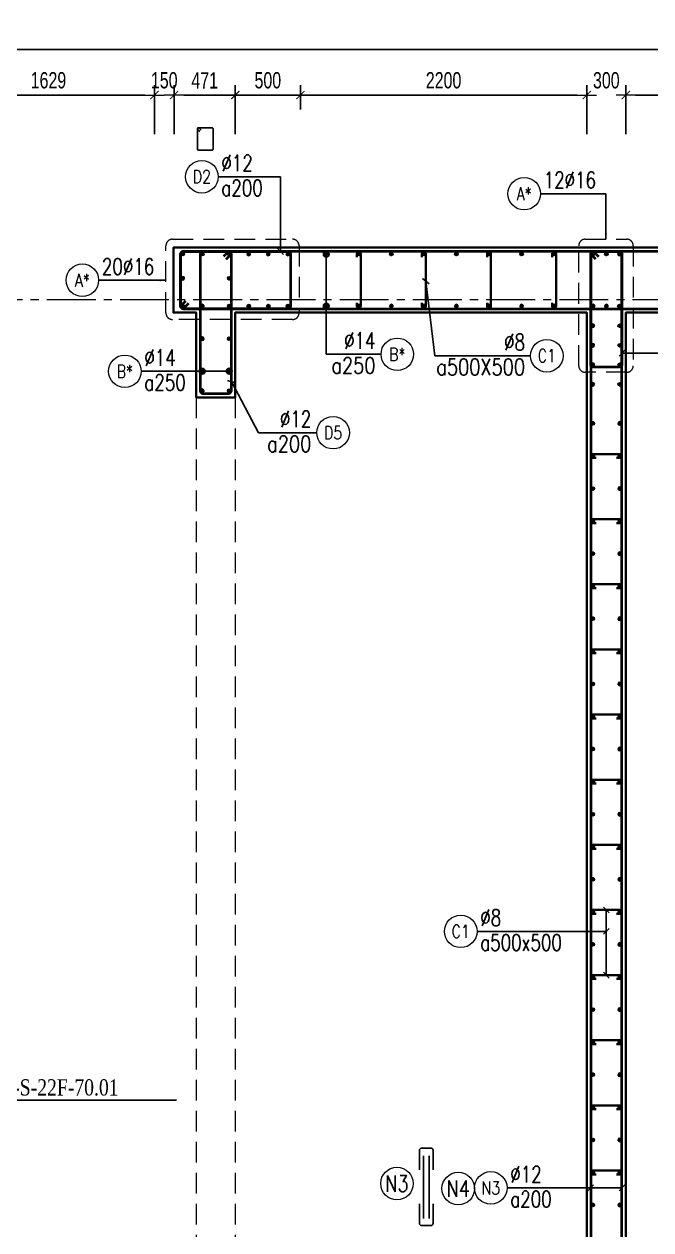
# Model space of a CAD drawing. Header units: millimetres. Extents: x 988833 to 1318015, y -9365 to 47591.
# Drawn here: x 1251351 to 1256166, y 37192 to 46448 of the extents above; entities that cross this region are included whole.
import ezdxf
from ezdxf.enums import TextEntityAlignment as Align

# ---------------------------------------------------------------- set-up
doc = ezdxf.new("R2010")
doc.units = ezdxf.units.MM
doc.header["$MEASUREMENT"] = 0
for name, pattern in [('HIDDEN', [9.525, 6.35, -3.175]), ('HIDDEN2', [4.7625, 3.175, -1.5875]), ('OF_Grid_1$0$CENTER2', [1.125, 0.75, -0.125, 0.125, -0.125])]:
    doc.linetypes.add(name, pattern=pattern)
doc.layers.get('0').update_dxf_attribs({"lineweight": 20})
doc.layers.get('Defpoints').update_dxf_attribs({"color": 151, "lineweight": 9})
doc.layers.add('Hidden', color=9, linetype='HIDDEN')
doc.layers.add('Ligature', color=1, linetype='Continuous')
for name, color, linetype, lineweight in [('KC-LEADER', 153, 'Continuous', 18), ('KC-THEP', 6, 'Continuous', 40), ('NDC_S_BEAM', 3, 'HIDDEN2', 20), ('NDC_S_DIM', 1, 'Continuous', 15), ('NDC_S_ENG TEXT', 2, 'Continuous', 20), ('NDC_S_HIDDEN', 8, 'HIDDEN2', 13), ('NDC_S_LEADER', 1, 'Continuous', 15), ('NDC_S_REBAR', 4, 'Continuous', 35), ('NDC_S_STIRRUP', 4, 'Continuous', 40), ('NDC_S_VN TEXT', 7, 'Continuous', 20), ('NDC_S_WALL', 6, 'Continuous', 35), ('OF_Grid_1$0$NDC_S_AXIS', 5, 'OF_Grid_1$0$CENTER2', 13)]:
    doc.layers.add(name, color=color, linetype=linetype, lineweight=lineweight)
doc.styles.add('NDC_ARIAL', font='arial.ttf', dxfattribs={"width": 0.85})
doc.styles.add('NDC_DIM', font='', dxfattribs={"width": 0.75})
doc.styles.add('NDC_EN TXT', font='romans.shx', dxfattribs={"width": 0.8})
doc.styles.add('VNTIMEH', font='vntimeh.shx', dxfattribs={"width": 0.8, "bigfont": 'vns.shx'})
doc.styles.get('NDC_DIM').set_extended_font_data('Dotum')
doc.dimstyles.new('NDC_1-50', dxfattribs={"dimscale": 50, "dimtxt": 2.5, "dimasz": 1, "dimexe": 1.5, "dimexo": 0, "dimgap": 0.8, "dimtad": 1, "dimdec": 0, "dimdsep": 46, "dimtxsty": 'NDC_ARIAL', "dimblk": 'DIMMARK', "dimcen": 49999.938995, "dimdle": 1.5, "dimclrd": 1, "dimclre": 1, "dimclrt": 3, "dimadec": 0, "dimazin": 0, "dimtfac": 1, "dimtdec": 0, "dimtix": 1, "dimtmove": 2, "dimatfit": 3, "dimfxl": 1, "dimarcsym": 0})
doc.dimstyles.new('NDC_dim_30', dxfattribs={"dimscale": 30, "dimtxt": 2.5, "dimasz": 1.5, "dimexe": 1.5, "dimexo": 2.5, "dimgap": 1, "dimtad": 1, "dimdec": 0, "dimzin": 0, "dimdsep": 46, "dimtxsty": 'NDC_DIM', "dimblk": 'DIMMARK', "dimcen": 0.09, "dimdle": 1.2, "dimclrd": 1, "dimclre": 1, "dimclrt": 3, "dimadec": 0, "dimazin": 0, "dimtfac": 1, "dimtdec": 0, "dimtix": 1, "dimtofl": 0, "dimtmove": 0, "dimatfit": 3, "dimfxl": 6, "dimfxlon": 1, "dimtolj": 1, "dimtzin": 0, "dimarcsym": 0})
doc.dimstyles.new('NDC_dim_50', dxfattribs={"dimscale": 50, "dimtxt": 2.5, "dimasz": 1.5, "dimexe": 1.5, "dimexo": 2.5, "dimgap": 1, "dimtad": 1, "dimdec": 0, "dimzin": 0, "dimdsep": 46, "dimtxsty": 'NDC_DIM', "dimblk": 'DIMMARK', "dimcen": 0.09, "dimdle": 1.2, "dimclrd": 1, "dimclre": 1, "dimclrt": 3, "dimadec": 0, "dimazin": 0, "dimtfac": 1, "dimtdec": 0, "dimtix": 1, "dimtofl": 0, "dimtmove": 0, "dimatfit": 3, "dimfxl": 6, "dimfxlon": 1, "dimtolj": 1, "dimtzin": 0, "dimarcsym": 0})
doc.dimstyles.new('NDC_dim_70', dxfattribs={"dimscale": 70, "dimtxt": 2.5, "dimasz": 1.5, "dimexe": 1.5, "dimexo": 2.5, "dimgap": 1, "dimtad": 1, "dimdec": 0, "dimzin": 0, "dimdsep": 46, "dimtxsty": 'NDC_DIM', "dimblk": 'DIMMARK', "dimcen": 0.09, "dimdle": 1.2, "dimclrd": 1, "dimclre": 1, "dimclrt": 3, "dimadec": 0, "dimazin": 0, "dimtfac": 1, "dimtdec": 0, "dimtix": 1, "dimtofl": 0, "dimtmove": 0, "dimatfit": 3, "dimfxl": 6, "dimfxlon": 1, "dimtolj": 1, "dimtzin": 0, "dimarcsym": 0})

# ---------------------------------------------------------------- blocks, each defined once
blk = doc.blocks.new('DIMMARK')
at = {"layer": 'NDC_S_DIM', "color": 1}
blk.add_line((-1.5, 0), (1, 0), dxfattribs=at)
at = {"layer": 'NDC_S_DIM', "color": 2, "const_width": 0.1}
blk.add_lwpolyline([(-0.424, -0.424), (0.424, 0.424)], dxfattribs=at)
blk = doc.blocks.new('*D1111')
at = {"layer": 'Defpoints', "color": 0, "ltscale": 200, "transparency": 16777216}
for p in [(1258973.6, 46253.2), (1242473.6, 44111.5), (1258973.6, 43481.8)]:
    blk.add_point(p, dxfattribs=at)
at = {"layer": 'NDC_S_DIM', "color": 1, "lineweight": -2, "ltscale": 200, "transparency": 16777216}
for p, q in [((1242473.6, 45953.2), (1242473.6, 46328.2)), ((1258973.6, 45953.2), (1258973.6, 46328.2)), ((1242548.6, 46253.2), (1258898.6, 46253.2))]:
    blk.add_line(p, q, dxfattribs=at)
at = {"layer": 'NDC_S_DIM', "color": 1, "lineweight": -2, "ltscale": 200, "transparency": 16777216, "xscale": 75, "yscale": 75, "zscale": 75, "rotation": 180}
blk.add_blockref('DIMMARK', (1242473.6, 46253.2), dxfattribs=at)
at = {"layer": 'NDC_S_DIM', "color": 1, "lineweight": -2, "ltscale": 200, "transparency": 16777216, "xscale": 75, "yscale": 75, "zscale": 75}
blk.add_blockref('DIMMARK', (1258973.6, 46253.2), dxfattribs=at)
at = {"layer": 'NDC_S_DIM', "color": 3, "ltscale": 200, "transparency": 16777216, "insert": (1250723.6, 46365.8), "char_height": 125, "attachment_point": 5, "style": 'NDC_DIM'}
blk.add_mtext('\\A1;16500', dxfattribs=at)
blk = doc.blocks.new('THEP')
at = {"layer": 'KC-LEADER', "color": 6}
blk.add_circle((0, 0), 14, dxfattribs=at)
at = {"layer": 'KC-THEP'}
for p, q in [((-14, 0), (14, 0)), ((9.9, 9.9), (-9.9, -9.9)), ((-9.9, 9.9), (9.9, -9.9)), ((0, 14), (0, -14))]:
    blk.add_line(p, q, dxfattribs=at)
blk = doc.blocks.new('A$C7BC65A55')
at = {"layer": 'Ligature'}
for p, q in [((-15.2, 372, 0), (-15.2, 38.5, 0)), ((15.2, 372, 0), (15.2, 38.5, 0))]:
    blk.add_line(p, q, dxfattribs=at)
for points in [[(-36.2, 296.5), (-36.2, 400.9, -0.414214), (-24, 413.1), (24, 413.1, -0.414214), (36.2, 400.9), (36.2, 296.5)], [(-36.2, 116.5), (-36.2, 12.2, 0.414214), (-24, 0), (24, 0, 0.414214), (36.2, 12.2), (36.2, 116.5)]]:
    blk.add_lwpolyline(points, format="xyb", dxfattribs=at)
blk = doc.blocks.new('*U11')
blk.add_circle((-2.5, 0), 2.5)
at = {"layer": 'NDC_S_VN TEXT', "color": 3, "style": 'NDC_EN TXT', "width": 0.75}
for tag, p in [('DK1', (0.5, 0.85)), ('KC1', (0.5, -2.97))]:
    blk.add_attdef(tag, p, '', height=2.5, dxfattribs=at)
at = {"layer": 'NDC_S_VN TEXT', "color": 7, "style": 'NDC_EN TXT', "width": 0.8}
blk.add_attdef('SH2', text='', height=2, dxfattribs=at).set_placement((-2.5, 0), align=Align.MIDDLE)
blk = doc.blocks.new('*U10')
blk.add_circle((2.5, 0), 2.5)
at = {"layer": 'NDC_S_VN TEXT', "color": 3, "style": 'NDC_EN TXT'}
for tag, width, p in [('DK2', 0.75, (-0.85, 0.85)), ('KC2', 0.8, (-0.85, -2.97))]:
    blk.add_attdef(tag, text='', height=2.5, dxfattribs=dict(at, width=width)).set_placement(p, align=Align.RIGHT)
at = {"layer": 'NDC_S_VN TEXT', "color": 7, "style": 'NDC_EN TXT', "width": 0.8}
blk.add_attdef('SH3', text='', height=2, dxfattribs=at).set_placement((2.5, 0), align=Align.MIDDLE)
blk = doc.blocks.new('*U13')
blk.add_circle((-2.5, 0), 2.5)
at = {"layer": 'NDC_S_VN TEXT', "color": 3, "style": 'NDC_EN TXT', "width": 0.75}
blk.add_attdef('DK1', (0.5, 0.85), '', height=2.5, dxfattribs=at)
at = {"layer": 'NDC_S_VN TEXT', "color": 7, "style": 'NDC_EN TXT', "width": 0.8}
blk.add_attdef('SH2', text='', height=2, dxfattribs=at).set_placement((-2.5, 0), align=Align.MIDDLE)
blk = doc.blocks.new('*D1060')
at = {"layer": 'Defpoints', "color": 0, "transparency": 16777216}
for p in [(1252973.6, 45903.5), (1252502.8, 44743.5), (1252973.6, 44243.5)]:
    blk.add_point(p, dxfattribs=at)
at = {"layer": 'NDC_S_DIM', "color": 1, "lineweight": -2, "transparency": 16777216}
for p, q in [((1252502.8, 45603.5), (1252502.8, 45978.5)), ((1252973.6, 45603.5), (1252973.6, 45978.5)), ((1252577.8, 45903.5), (1252898.6, 45903.5))]:
    blk.add_line(p, q, dxfattribs=at)
at = {"layer": 'NDC_S_DIM', "color": 1, "lineweight": -2, "transparency": 16777216, "xscale": 75, "yscale": 75, "zscale": 75, "rotation": 180}
blk.add_blockref('DIMMARK', (1252502.8, 45903.5), dxfattribs=at)
at = {"layer": 'NDC_S_DIM', "color": 1, "lineweight": -2, "transparency": 16777216, "xscale": 75, "yscale": 75, "zscale": 75}
blk.add_blockref('DIMMARK', (1252973.6, 45903.5), dxfattribs=at)
at = {"layer": 'NDC_S_DIM', "color": 3, "transparency": 16777216, "insert": (1252738.2, 46016), "char_height": 125, "attachment_point": 5, "style": 'NDC_DIM'}
blk.add_mtext('\\A1;471', dxfattribs=at)
blk = doc.blocks.new('*D1061')
at = {"layer": 'Defpoints', "color": 0, "transparency": 16777216}
for p in [(1253473.4, 45903.5), (1253473.4, 45666.7), (1252973.6, 44243.5)]:
    blk.add_point(p, dxfattribs=at)
at = {"layer": 'NDC_S_DIM', "color": 1, "lineweight": -2, "transparency": 16777216}
for p, q in [((1252973.6, 45603.5), (1252973.6, 45978.5)), ((1253473.4, 45791.7), (1253473.4, 45978.5)), ((1253048.6, 45903.5), (1253398.4, 45903.5))]:
    blk.add_line(p, q, dxfattribs=at)
at = {"layer": 'NDC_S_DIM', "color": 1, "lineweight": -2, "transparency": 16777216, "xscale": 75, "yscale": 75, "zscale": 75, "rotation": 180}
blk.add_blockref('DIMMARK', (1252973.6, 45903.5), dxfattribs=at)
at = {"layer": 'NDC_S_DIM', "color": 1, "lineweight": -2, "transparency": 16777216, "xscale": 75, "yscale": 75, "zscale": 75}
blk.add_blockref('DIMMARK', (1253473.4, 45903.5), dxfattribs=at)
at = {"layer": 'NDC_S_DIM', "color": 3, "transparency": 16777216, "insert": (1253223.5, 46016.1), "char_height": 125, "attachment_point": 5, "style": 'NDC_DIM'}
blk.add_mtext('\\A1;500', dxfattribs=at)
blk = doc.blocks.new('*D1062')
at = {"layer": 'Defpoints', "color": 0, "transparency": 16777216}
for p in [(1255673.6, 45903.5), (1253473.4, 45666.7), (1255673.6, 44243.5)]:
    blk.add_point(p, dxfattribs=at)
at = {"layer": 'NDC_S_DIM', "color": 1, "lineweight": -2, "transparency": 16777216}
for p, q in [((1253473.4, 45791.7), (1253473.4, 45978.5)), ((1255673.6, 45603.5), (1255673.6, 45978.5)), ((1253548.4, 45903.5), (1255598.6, 45903.5))]:
    blk.add_line(p, q, dxfattribs=at)
at = {"layer": 'NDC_S_DIM', "color": 1, "lineweight": -2, "transparency": 16777216, "xscale": 75, "yscale": 75, "zscale": 75, "rotation": 180}
blk.add_blockref('DIMMARK', (1253473.4, 45903.5), dxfattribs=at)
at = {"layer": 'NDC_S_DIM', "color": 1, "lineweight": -2, "transparency": 16777216, "xscale": 75, "yscale": 75, "zscale": 75}
blk.add_blockref('DIMMARK', (1255673.6, 45903.5), dxfattribs=at)
at = {"layer": 'NDC_S_DIM', "color": 3, "transparency": 16777216, "insert": (1254573.5, 46016.1), "char_height": 125, "attachment_point": 5, "style": 'NDC_DIM'}
blk.add_mtext('\\A1;2200', dxfattribs=at)
blk = doc.blocks.new('*D1063')
at = {"layer": 'Defpoints', "color": 0, "transparency": 16777216}
for p in [(1255973.6, 45903.5), (1255673.6, 44243.5), (1255973.6, 44243.5)]:
    blk.add_point(p, dxfattribs=at)
at = {"layer": 'NDC_S_DIM', "color": 1, "lineweight": -2, "transparency": 16777216}
for p, q in [((1255673.6, 45603.5), (1255673.6, 45978.5)), ((1255973.6, 45603.5), (1255973.6, 45978.5)), ((1255598.6, 45903.5), (1255523.6, 45903.5)), ((1256048.6, 45903.5), (1256123.6, 45903.5))]:
    blk.add_line(p, q, dxfattribs=at)
at = {"layer": 'NDC_S_DIM', "color": 1, "lineweight": -2, "transparency": 16777216, "xscale": 75, "yscale": 75, "zscale": 75}
blk.add_blockref('DIMMARK', (1255673.6, 45903.5), dxfattribs=at)
at = {"layer": 'NDC_S_DIM', "color": 1, "lineweight": -2, "transparency": 16777216, "xscale": 75, "yscale": 75, "zscale": 75, "rotation": 180}
blk.add_blockref('DIMMARK', (1255973.6, 45903.5), dxfattribs=at)
at = {"layer": 'NDC_S_DIM', "color": 3, "transparency": 16777216, "insert": (1255823.6, 46016.1), "char_height": 125, "attachment_point": 5, "style": 'NDC_DIM'}
blk.add_mtext('\\A1;300', dxfattribs=at)
blk = doc.blocks.new('*D1064')
at = {"layer": 'Defpoints', "color": 0, "transparency": 16777216}
for p in [(1258173.3, 45903.5), (1255973.6, 44243.5), (1258173.3, 44295.2)]:
    blk.add_point(p, dxfattribs=at)
at = {"layer": 'NDC_S_DIM', "color": 1, "lineweight": -2, "transparency": 16777216}
for p, q in [((1255973.6, 45603.5), (1255973.6, 45978.5)), ((1258173.3, 45603.5), (1258173.3, 45978.5)), ((1256048.6, 45903.5), (1258098.3, 45903.5))]:
    blk.add_line(p, q, dxfattribs=at)
at = {"layer": 'NDC_S_DIM', "color": 1, "lineweight": -2, "transparency": 16777216, "xscale": 75, "yscale": 75, "zscale": 75, "rotation": 180}
blk.add_blockref('DIMMARK', (1255973.6, 45903.5), dxfattribs=at)
at = {"layer": 'NDC_S_DIM', "color": 1, "lineweight": -2, "transparency": 16777216, "xscale": 75, "yscale": 75, "zscale": 75}
blk.add_blockref('DIMMARK', (1258173.3, 45903.5), dxfattribs=at)
at = {"layer": 'NDC_S_DIM', "color": 3, "transparency": 16777216, "insert": (1257073.5, 46016.1), "char_height": 125, "attachment_point": 5, "style": 'NDC_DIM'}
blk.add_mtext('\\A1;2200', dxfattribs=at)
blk = doc.blocks.new('*D1068')
at = {"layer": 'Defpoints', "color": 0, "ltscale": 200, "transparency": 16777216}
for p in [(1252352.8, 45903.5), (1250723.6, 44732.9), (1252352.8, 44732.9)]:
    blk.add_point(p, dxfattribs=at)
at = {"layer": 'NDC_S_DIM', "color": 1, "lineweight": -2, "ltscale": 200, "transparency": 16777216}
for p, q in [((1250723.6, 45603.5), (1250723.6, 45978.5)), ((1252352.8, 45603.5), (1252352.8, 45978.5)), ((1250798.6, 45903.5), (1252277.8, 45903.5))]:
    blk.add_line(p, q, dxfattribs=at)
at = {"layer": 'NDC_S_DIM', "color": 1, "lineweight": -2, "ltscale": 200, "transparency": 16777216, "xscale": 75, "yscale": 75, "zscale": 75, "rotation": 180}
blk.add_blockref('DIMMARK', (1250723.6, 45903.5), dxfattribs=at)
at = {"layer": 'NDC_S_DIM', "color": 1, "lineweight": -2, "ltscale": 200, "transparency": 16777216, "xscale": 75, "yscale": 75, "zscale": 75}
blk.add_blockref('DIMMARK', (1252352.8, 45903.5), dxfattribs=at)
at = {"layer": 'NDC_S_DIM', "color": 3, "ltscale": 200, "transparency": 16777216, "insert": (1251538.2, 46016.1), "char_height": 125, "attachment_point": 5, "style": 'NDC_DIM'}
blk.add_mtext('\\A1;1629', dxfattribs=at)
blk = doc.blocks.new('*D1069')
at = {"layer": 'Defpoints', "color": 0, "ltscale": 200, "transparency": 16777216}
for p in [(1252502.8, 45903.5), (1252352.8, 44732.9), (1252502.8, 44732.9)]:
    blk.add_point(p, dxfattribs=at)
at = {"layer": 'NDC_S_DIM', "color": 1, "lineweight": -2, "ltscale": 200, "transparency": 16777216}
for p, q in [((1252352.8, 45603.5), (1252352.8, 45978.5)), ((1252502.8, 45603.5), (1252502.8, 45978.5)), ((1252277.8, 45903.5), (1252202.8, 45903.5)), ((1252577.8, 45903.5), (1252652.8, 45903.5))]:
    blk.add_line(p, q, dxfattribs=at)
at = {"layer": 'NDC_S_DIM', "color": 1, "lineweight": -2, "ltscale": 200, "transparency": 16777216, "xscale": 75, "yscale": 75, "zscale": 75}
blk.add_blockref('DIMMARK', (1252352.8, 45903.5), dxfattribs=at)
at = {"layer": 'NDC_S_DIM', "color": 1, "lineweight": -2, "ltscale": 200, "transparency": 16777216, "xscale": 75, "yscale": 75, "zscale": 75, "rotation": 180}
blk.add_blockref('DIMMARK', (1252502.8, 45903.5), dxfattribs=at)
at = {"layer": 'NDC_S_DIM', "color": 3, "ltscale": 200, "transparency": 16777216, "insert": (1252427.8, 46016.1), "char_height": 125, "attachment_point": 5, "style": 'NDC_DIM'}
blk.add_mtext('\\A1;150', dxfattribs=at)

msp = doc.modelspace()

# ---------------------------------------------------------------- linework, layer by layer
for centre in [(1254215.3, 37547.3), (1254686.3, 37509.1)]:
    msp.add_circle(centre, 125)
at = {"layer": 'Ligature'}
msp.add_lwpolyline([(1252700.4, 45622.8), (1252684.4, 45638.7, -0.668179), (1252690.2, 45652.7), (1252794.8, 45652.7, -0.414214), (1252803, 45644.5), (1252803, 45487.4, -0.414214), (1252794.8, 45479.2), (1252690.2, 45479.2, -0.414214), (1252682.1, 45487.4), (1252682.1, 45644.5, -0.668179), (1252696, 45650.3), (1252712, 45634.3)], format="xyb", dxfattribs=at)
at = {"layer": 'NDC_S_BEAM', "ltscale": 50}
for p, q in [((1252673.6, 43582.9), (1252673.6, 33482.9)), ((1252973.6, 43582.9), (1252973.6, 33482.9))]:
    msp.add_line(p, q, dxfattribs=at)
at = {"layer": 'NDC_S_HIDDEN', "ltscale": 50}
for points in [[(1252490.4, 44796.3), (1253413.5, 44796.3, -0.414214), (1253463.5, 44746.3), (1253463.5, 44230.5, -0.414214), (1253413.5, 44180.5), (1252490.4, 44180.5, -0.414214), (1252440.4, 44230.5), (1252440.4, 44746.3, -0.414214)], [(1255661.3, 44796.3), (1255981.1, 44796.3, -0.414214), (1256031.1, 44746.3), (1256031.1, 43825.6, -0.414214), (1255981.1, 43775.6), (1255661.3, 43775.6, -0.414214), (1255611.3, 43825.6), (1255611.3, 44746.3, -0.414214)]]:
    msp.add_lwpolyline(points, format="xyb", close=True, dxfattribs=at)
at = {"layer": 'NDC_S_REBAR'}
for points in [[(1253907.4, 44657.9), (1253907.4, 44682.9, -1), (1253937.4, 44682.9), (1253937.4, 44282.9, -1), (1253907.4, 44282.9), (1253907.4, 44307.9)], [(1254407.4, 44657.9), (1254407.4, 44682.9, -1), (1254437.4, 44682.9), (1254437.4, 44282.9, -1), (1254407.4, 44282.9), (1254407.4, 44307.9)], [(1254907.4, 44657.9), (1254907.4, 44682.9, -1), (1254937.4, 44682.9), (1254937.4, 44282.9, -1), (1254907.4, 44282.9), (1254907.4, 44307.9)], [(1255407.4, 44657.9), (1255407.4, 44682.9, -1), (1255437.4, 44682.9), (1255437.4, 44282.9, -1), (1255407.4, 44282.9), (1255407.4, 44307.9)], [(1255902.1, 43117.9), (1255927.1, 43117.9, 1), (1255927.1, 43147.9), (1255720.1, 43147.9, 1), (1255720.1, 43117.9), (1255745.1, 43117.9)], [(1255902.1, 42617.9), (1255927.1, 42617.9, 1), (1255927.1, 42647.9), (1255720.1, 42647.9, 1), (1255720.1, 42617.9), (1255745.1, 42617.9)], [(1255902.1, 42117.9), (1255927.1, 42117.9, 1), (1255927.1, 42147.9), (1255720.1, 42147.9, 1), (1255720.1, 42117.9), (1255745.1, 42117.9)], [(1255902.1, 41617.9), (1255927.1, 41617.9, 1), (1255927.1, 41647.9), (1255720.1, 41647.9, 1), (1255720.1, 41617.9), (1255745.1, 41617.9)], [(1255902.1, 41117.9), (1255927.1, 41117.9, 1), (1255927.1, 41147.9), (1255720.1, 41147.9, 1), (1255720.1, 41117.9), (1255745.1, 41117.9)], [(1255902.1, 40617.9), (1255927.1, 40617.9, 1), (1255927.1, 40647.9), (1255720.1, 40647.9, 1), (1255720.1, 40617.9), (1255745.1, 40617.9)], [(1255902.1, 40117.9), (1255927.1, 40117.9, 1), (1255927.1, 40147.9), (1255720.1, 40147.9, 1), (1255720.1, 40117.9), (1255745.1, 40117.9)], [(1255902.1, 39617.9), (1255927.1, 39617.9, 1), (1255927.1, 39647.9), (1255720.1, 39647.9, 1), (1255720.1, 39617.9), (1255745.1, 39617.9)], [(1255902.1, 39117.9), (1255927.1, 39117.9, 1), (1255927.1, 39147.9), (1255720.1, 39147.9, 1), (1255720.1, 39117.9), (1255745.1, 39117.9)], [(1255902.1, 38617.9), (1255927.1, 38617.9, 1), (1255927.1, 38647.9), (1255720.1, 38647.9, 1), (1255720.1, 38617.9), (1255745.1, 38617.9)], [(1255902.1, 38117.9), (1255927.1, 38117.9, 1), (1255927.1, 38147.9), (1255720.1, 38147.9, 1), (1255720.1, 38117.9), (1255745.1, 38117.9)], [(1255902.1, 37617.9), (1255927.1, 37617.9, 1), (1255927.1, 37647.9), (1255720.1, 37647.9, 1), (1255720.1, 37617.9), (1255745.1, 37617.9)]]:
    msp.add_lwpolyline(points, format="xyb", dxfattribs=at)
at = {"layer": 'NDC_S_STIRRUP'}
for points in [[(1258883.6, 44302.9), (1258923.6, 44262.9, 0.414214), (1258943.6, 44282.9), (1258943.6, 44682.9, 0.414214), (1258923.6, 44702.9), (1252573.6, 44702.9, 0.414214), (1252553.6, 44682.9), (1252553.6, 44282.9, 0.414214), (1252573.6, 44262.9), (1258923.6, 44262.9, 0.414214), (1258943.6, 44282.9), (1258903.6, 44322.9)], [(1252613.6, 44302.9), (1252573.6, 44262.9, -0.414214), (1252553.6, 44282.9), (1252553.6, 44682.9, -0.414214), (1252573.6, 44702.9), (1253377.1, 44702.9, -0.414214), (1253397.1, 44682.9), (1253397.1, 44282.9, -0.414214), (1253377.1, 44262.9), (1252573.6, 44262.9, -0.414214), (1252553.6, 44282.9), (1252593.6, 44322.9)], [(1252903.6, 44642.9), (1252943.6, 44682.9, 0.414214), (1252923.6, 44702.9), (1252723.6, 44702.9, 0.414214), (1252703.6, 44682.9), (1252703.6, 43632.9, 0.414214), (1252723.6, 43612.9), (1252923.6, 43612.9, 0.414214), (1252943.6, 43632.9), (1252943.6, 44682.9, 0.414214), (1252923.6, 44702.9), (1252883.6, 44662.9)], [(1255743.6, 32422.9), (1255703.6, 32382.9, 0.414214), (1255723.6, 32362.9), (1255923.6, 32362.9, 0.414214), (1255943.6, 32382.9), (1255943.6, 44682.9, 0.414214), (1255923.6, 44702.9), (1255723.6, 44702.9, 0.414214), (1255703.6, 44682.9), (1255703.6, 32382.9, 0.414214), (1255723.6, 32362.9), (1255763.6, 32402.9)], [(1255743.6, 44642.9), (1255703.6, 44682.9, -0.414214), (1255723.6, 44702.9), (1255923.6, 44702.9, -0.414214), (1255943.6, 44682.9), (1255943.6, 43834.3, -0.414214), (1255923.6, 43814.3), (1255723.6, 43814.3, -0.414214), (1255703.6, 43834.3), (1255703.6, 44682.9, -0.414214), (1255723.6, 44702.9), (1255763.6, 44662.9)]]:
    msp.add_lwpolyline(points, format="xyb", dxfattribs=at)
at = {"layer": 'NDC_S_WALL', "ltscale": 200}
for points in [[(1258973.6, 44732.9), (1252498.6, 44732.9), (1252498.6, 44232.9), (1252673.6, 44232.9), (1252673.6, 43582.9), (1252973.6, 43582.9), (1252973.6, 44232.9), (1255673.6, 44232.9), (1255673.6, 32832.9), (1252973.6, 32832.9), (1252973.6, 33482.9), (1252673.6, 33482.9), (1252673.6, 32832.9), (1251924.8, 32832.9), (1251924.8, 32332.9), (1258973.6, 32332.9)], [(1258673.6, 32832.9), (1255973.6, 32832.9), (1255973.6, 44232.9), (1258673.6, 44232.9)]]:
    msp.add_lwpolyline(points, dxfattribs=at)
at = {"layer": 'OF_Grid_1$0$NDC_S_AXIS', "ltscale": 500}
msp.add_line((1234651, 44332.9), (1260702.5, 44332.9), dxfattribs=at)

# ---------------------------------------------------------------- block references
at = {"layer": 'Hidden', "xscale": 1.44, "yscale": 1.44, "zscale": 1.44}
msp.add_blockref('A$C7BC65A55', (1254440.4, 37225, 0), dxfattribs=at)
at = {"layer": 'KC-THEP'}
for p, rotation in [((1252570.1, 44682.9), 189.6685644363809), ((1252720.1, 44682.9), 189.6685644363809), ((1253672.4, 44682.9), 189.6685644363809), ((1253922.4, 44682.9), 189.6685644363809), ((1254172.4, 44682.9), 189.6685644363809), ((1254422.4, 44682.9), 189.6685644363809), ((1254672.4, 44682.9), 189.6685644363809), ((1254922.4, 44682.9), 189.6685644363809), ((1255172.4, 44682.9), 189.6685644363809), ((1255422.4, 44682.9), 189.6685644363809), ((1255722.4, 44682.9), 189.6685644363809), ((1255824.6, 44682.9), 189.6685644363809), ((1252927.1, 44496.8), 9.66856443638095), ((1252927.1, 44282.9), 9.66856443638095), ((1253077.1, 44282.9), 9.66856443638095), ((1253227.1, 44282.9), 9.66856443638095), ((1253377.1, 44282.9), 9.66856443638095), ((1255924.8, 44282.9), 9.668564436380946), ((1255927.1, 44132.9), 9.66856443638095), ((1252927.1, 44032.9), 9.668564436380946), ((1255927.1, 43982.9), 9.66856443638095), ((1252927.1, 43782.9), 9.668564436380946), ((1255927.1, 43832.9), 9.66856443638095), ((1255927.1, 43682.9), 9.66856443638095), ((1252927.1, 43632.9), 9.668564436380946), ((1255720.1, 43382.9), 189.6685644363809), ((1255720.1, 43132.9), 189.6685644363809), ((1255720.1, 42882.9), 189.6685644363809), ((1255720.1, 42632.9), 189.6685644363809), ((1255720.1, 42382.9), 189.6685644363809), ((1255720.1, 42132.9), 189.6685644363809), ((1255720.1, 41882.9), 189.6685644363809), ((1255720.1, 41632.9), 189.6685644363809), ((1255720.1, 41382.9), 189.6685644363809), ((1255720.1, 41132.9), 189.6685644363809), ((1255720.1, 40882.9), 189.6685644363809), ((1255720.1, 40632.9), 189.6685644363809), ((1255720.1, 40382.9), 189.6685644363809), ((1255720.1, 40132.9), 189.6685644363809), ((1255720.1, 39882.9), 189.6685644363809), ((1255720.1, 39632.9), 189.6685644363809), ((1255720.1, 39382.9), 189.6685644363809), ((1255720.1, 39132.9), 189.6685644363809), ((1255720.1, 38882.9), 189.6685644363809), ((1255720.1, 38632.9), 189.6685644363809), ((1255720.1, 38382.9), 189.6685644363809), ((1255720.1, 38132.9), 189.6685644363809), ((1255720.1, 37882.9), 189.6685644363809), ((1255720.1, 37632.9), 189.6685644363809), ((1255720.1, 37382.9), 189.6685644363809)]:
    msp.add_blockref('THEP', p, dxfattribs=dict(at, rotation=rotation))
at = {"layer": 'KC-THEP', "xscale": -1}
for p, rotation in [((1252927.1, 44682.9), 170.331435563619), ((1253077.1, 44682.9), 170.331435563619), ((1253227.1, 44682.9), 170.331435563619), ((1253377.1, 44682.9), 170.331435563619), ((1255924.8, 44682.9), 170.331435563619), ((1252570.1, 44496.8), 350.3314355636191), ((1252570.1, 44282.9), 350.3314355636191), ((1252720.1, 44282.9), 350.3314355636191), ((1253672.4, 44282.9), 350.3314355636191), ((1253922.4, 44282.9), 350.3314355636191), ((1254172.4, 44282.9), 350.3314355636191), ((1254422.4, 44282.9), 350.3314355636191), ((1254672.4, 44282.9), 350.3314355636191), ((1254922.4, 44282.9), 350.3314355636191), ((1255172.4, 44282.9), 350.3314355636191), ((1255422.4, 44282.9), 350.3314355636191), ((1255722.4, 44282.9), 350.3314355636191), ((1255824.6, 44282.9), 350.3314355636191), ((1255720.1, 44132.9), 350.3314355636191), ((1252720.1, 44032.9), 350.3314355636191), ((1255720.1, 43982.9), 350.3314355636191), ((1252720.1, 43782.9), 350.3314355636191), ((1255720.1, 43832.9), 350.3314355636191), ((1255720.1, 43682.9), 350.3314355636191), ((1252720.1, 43632.9), 350.3314355636191), ((1255927.1, 43382.9), 170.331435563619), ((1255927.1, 43132.9), 170.331435563619), ((1255927.1, 42882.9), 170.331435563619), ((1255927.1, 42632.9), 170.331435563619), ((1255927.1, 42382.9), 170.331435563619), ((1255927.1, 42132.9), 170.331435563619), ((1255927.1, 41882.9), 170.331435563619), ((1255927.1, 41632.9), 170.331435563619), ((1255927.1, 41382.9), 170.331435563619), ((1255927.1, 41132.9), 170.331435563619), ((1255927.1, 40882.9), 170.331435563619), ((1255927.1, 40632.9), 170.331435563619), ((1255927.1, 40382.9), 170.331435563619), ((1255927.1, 40132.9), 170.331435563619), ((1255927.1, 39882.9), 170.331435563619), ((1255927.1, 39632.9), 170.331435563619), ((1255927.1, 39382.9), 170.331435563619), ((1255927.1, 39132.9), 170.331435563619), ((1255927.1, 38882.9), 170.331435563619), ((1255927.1, 38632.9), 170.331435563619), ((1255927.1, 38382.9), 170.331435563619), ((1255927.1, 38132.9), 170.331435563619), ((1255927.1, 37882.9), 170.331435563619), ((1255927.1, 37632.9), 170.331435563619), ((1255927.1, 37382.9), 170.331435563619)]:
    msp.add_blockref('THEP', p, dxfattribs=dict(at, rotation=rotation))
at = {"layer": 'NDC_S_VN TEXT', "xscale": 50, "yscale": 50, "zscale": 50}
for name, p, values in [('*U11', (1252841.7, 45276.1), {'SH2': 'D2', 'DK1': '%%C12', 'KC1': 'a200'}), ('*U13', (1255317.7, 45146.2), {'SH2': 'A*', 'DK1': '12%%C16'}), ('*U13', (1251923.8, 44481.8), {'SH2': 'A*', 'DK1': '20%%C16'}), ('*U10', (1254093, 43913.2), {'SH3': 'B*', 'DK2': '%%C14', 'KC2': 'a250'}), ('*U10', (1255241.7, 43902), {'SH3': 'C1', 'DK2': '%%c8', 'KC2': 'a500X500'}), ('*U11', (1252250.2, 43782.6), {'SH2': 'B*', 'DK1': '%%C14', 'KC1': 'a250'}), ('*U10', (1253599.6, 43311.4), {'SH3': 'D5', 'DK2': '%%C12', 'KC2': 'a200'}), ('*U11', (1254830.3, 39483.5), {'SH2': 'C1', 'DK1': '%%c8', 'KC1': 'a500x500'}), ('*U11', (1255061.2, 37514.3), {'SH2': 'N3', 'DK1': '%%C12', 'KC1': 'a200'})]:
    msp.add_blockref(name, p, dxfattribs=at).add_auto_attribs(values)

# ---------------------------------------------------------------- texts
at = {"layer": 'NDC_S_ENG TEXT', "style": 'VNTIMEH', "width": 0.8}
msp.add_text('chi tiÕt xem  b¶n vÏ of-s-22f-70.01', height=125, dxfattribs=at).set_placement((1249404.5, 38223.2))
at = {"layer": 'NDC_S_VN TEXT', "color": 7, "style": 'NDC_EN TXT', "width": 0.8}
for tag, p in [('N3', (1254215.3, 37547.3)), ('N4', (1254686.3, 37509.1))]:
    msp.add_attdef(tag, text='3', height=125, dxfattribs=at).set_placement(p, align=Align.MIDDLE)

# ---------------------------------------------------------------- dimensions: what is measured, and where the dimension line sits
at = {"layer": 'NDC_S_DIM', "ltscale": 200}
for base, p1, p2, picture, middle in [((1258973.6, 46253.2), (1242473.6, 44111.5), (1258973.6, 43481.8), '*D1111', (1250723.6, 46365.8)), ((1252352.8, 45903.5), (1250723.6, 44732.9), (1252352.8, 44732.9), '*D1068', (1251538.2, 46016.1)), ((1252502.8, 45903.5), (1252352.8, 44732.9), (1252502.8, 44732.9), '*D1069', (1252427.8, 46016.1))]:
    dim = msp.add_linear_dim(base=base, p1=p1, p2=p2, dimstyle='NDC_dim_50', override={"dimtmove": 1}, dxfattribs=at)
    dim.commit()
    dim.dimension.update_dxf_attribs({"geometry": picture, "text_midpoint": middle})
at = {"layer": 'NDC_S_DIM'}
dim = msp.add_linear_dim(base=(1252973.6, 45903.5), p1=(1252502.8, 44743.5), p2=(1252973.6, 44243.5), dimstyle='NDC_dim_50', dxfattribs=at)
dim.commit()
dim.dimension.update_dxf_attribs({"geometry": '*D1060', "text_midpoint": (1252738.2, 46016)})
for base, p1, p2, picture, middle in [((1253473.4, 45903.5), (1252973.6, 44243.5), (1253473.4, 45666.7), '*D1061', (1253223.5, 46016.1)), ((1255673.6, 45903.5), (1253473.4, 45666.7), (1255673.6, 44243.5), '*D1062', (1254573.5, 46016.1)), ((1255973.6, 45903.5), (1255673.6, 44243.5), (1255973.6, 44243.5), '*D1063', (1255823.6, 46016.1)), ((1258173.3, 45903.5), (1255973.6, 44243.5), (1258173.3, 44295.2), '*D1064', (1257073.5, 46016.1))]:
    dim = msp.add_linear_dim(base=base, p1=p1, p2=p2, dimstyle='NDC_dim_50', override={"dimtmove": 1}, dxfattribs=at)
    dim.commit()
    dim.dimension.update_dxf_attribs({"geometry": picture, "text_midpoint": middle})

# ---------------------------------------------------------------- leaders
at = {"layer": 'NDC_S_LEADER'}
for points, dimstyle, override in [([(1253320.1, 44702.9), (1253320.1, 45276.1), (1252841.7, 45276.1)], 'NDC_dim_30', {"dimtad": 0, "dimldrblk": 'Oblique'}), ([(1255821.2, 44796.3), (1255821.2, 45146.2), (1255321.6, 45146.2)], 'NDC_dim_30', {"dimgap": 1, "dimtad": 0}), ([(1253672.4, 44682.9), (1253672.4, 43913), (1254093, 43913)], 'NDC_dim_30', {"dimgap": 1, "dimtad": 0, "dimldrblk": 'Origin'}), ([(1254437.4, 44474.8), (1254505.6, 43902), (1255241.7, 43902)], 'NDC_dim_30', {"dimtad": 0, "dimldrblk": 'Oblique'}), ([(1253672.4, 44282.9), (1253672.4, 43913), (1254093, 43913)], 'NDC_dim_30', {"dimgap": 1, "dimtad": 0, "dimldrblk": 'Origin'}), ([(1255943.6, 43921.9), (1256600.4, 43921.9)], 'NDC_dim_30', {"dimtad": 0, "dimldrblk": 'Oblique'}), ([(1252926.5, 43783.1), (1252250.2, 43782.6)], 'NDC_dim_30', {"dimtad": 0, "dimldrblk": 'Origin'}), ([(1252718.9, 43782.8), (1252250.2, 43782.6)], 'NDC_dim_30', {"dimtad": 0, "dimldrblk": 'Origin'}), ([(1252943.6, 43703.8), (1253150.9, 43311.4), (1253599.6, 43311.4)], 'NDC_dim_30', {"dimtad": 0, "dimldrblk": 'Oblique'}), ([(1255823.6, 39647.9), (1255823.6, 39147.9)], 'NDC_dim_30', {"dimtad": 0, "dimldrblk": 'Oblique'}), ([(1255823.6, 39147.9), (1255823.6, 39647.9)], 'NDC_dim_30', {"dimtad": 0, "dimldrblk": 'Oblique'}), ([(1255823.6, 39483.5), (1254830.3, 39483.5)], 'NDC_dim_30', {"dimtad": 0, "dimldrblk": 'Oblique'}), ([(1249118.1, 38792.8), (1249404.5, 38186.5), (1252522.5, 38186.5)], 'NDC_dim_70', {"dimtad": 0}), ([(1255943.6, 37514.1), (1255061.2, 37514.1)], 'NDC_dim_30', {"dimtad": 0, "dimldrblk": 'Oblique'}), ([(1255703.6, 37514.1), (1255061.2, 37514.1)], 'NDC_dim_30', {"dimtad": 0, "dimldrblk": 'Oblique'})]:
    msp.add_leader(points, dimstyle=dimstyle, override=override, dxfattribs=at)
msp.add_leader([(1252442.6, 44481.8), (1251923.8, 44481.8)], dimstyle='NDC_1-50', dxfattribs=at)

doc.saveas('drawing.dxf')
